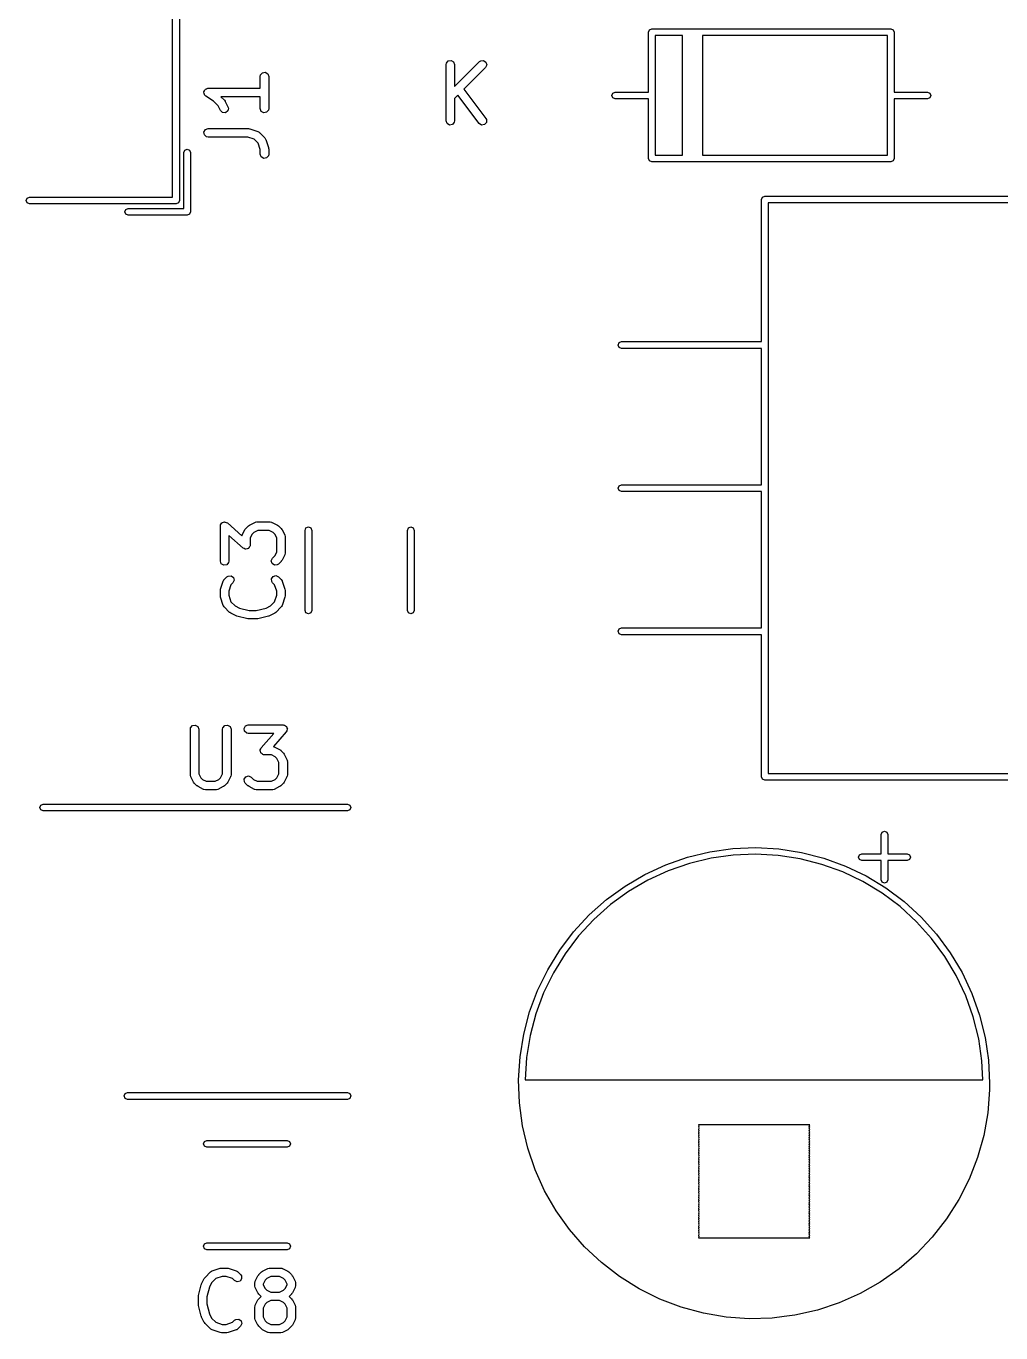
# Model space of a CAD drawing. Extents: x 50 to 157, y -175 to -22.
# Drawn here: x 91.73 to 109.03, y -60.11 to -36.92 of the extents above; entities that cross this region are included whole.
import ezdxf

# ---------------------------------------------------------------- set-up
doc = ezdxf.new("R2010")
doc.units = 0
doc.layers.add('BLACK', color=7, linetype='CONTINUOUS')

msp = doc.modelspace()

# ---------------------------------------------------------------- linework, layer by layer
at = {"layer": 'BLACK', "linetype": 'CONTINUOUS'}
for p, q in [((94.3265, -39.956), (94.3265, -25.376)), ((94.4465, -25.316), (94.4465, -40.016)), ((102.773, -37.0308), (102.79, -36.9884)), ((102.773, -38.0908), (102.773, -37.0308)), ((102.79, -36.9884), (102.833, -36.9708)), ((102.833, -36.9708), (107.073, -36.9708)), ((102.893, -37.0908), (102.893, -39.2108)), ((103.373, -37.0908), (102.893, -37.0908)), ((103.373, -39.2108), (103.373, -37.0908)), ((103.733, -37.0908), (103.733, -39.2108)), ((107.013, -37.0908), (103.733, -37.0908)), ((107.013, -39.2108), (107.013, -37.0908)), ((107.073, -36.9708), (107.115, -36.9884)), ((107.115, -36.9884), (107.133, -37.0308)), ((107.133, -37.0308), (107.133, -38.0908)), ((99.1848, -37.5775), (99.2178, -37.5382)), ((99.2178, -37.5382), (99.2683, -37.5293)), ((99.2683, -37.5293), (99.3127, -37.555)), ((99.3127, -37.555), (99.3303, -37.6032)), ((99.3303, -37.9935), (99.7737, -37.5501)), ((99.7737, -37.5501), (99.795, -37.5352)), ((99.795, -37.5352), (99.8461, -37.5307)), ((99.8461, -37.5307), (99.8882, -37.5602)), ((99.8882, -37.5602), (99.9014, -37.6097)), ((95.8814, -37.8143), (95.8859, -37.7887)), ((95.8859, -37.7887), (95.9189, -37.7494)), ((95.9189, -37.7494), (95.9694, -37.7405)), ((95.9694, -37.7405), (96.0138, -37.7661)), ((96.0138, -37.7661), (96.0314, -37.8143)), ((99.1803, -37.6032), (99.1848, -37.5775)), ((99.1803, -38.6032), (99.1803, -37.6032)), ((99.3303, -37.6032), (99.3303, -37.9935)), ((99.8798, -37.6562), (99.4972, -38.0388)), ((99.9014, -37.6097), (99.8798, -37.6562)), ((95.8814, -38.025), (95.8814, -37.8143)), ((96.0314, -37.8143), (96.0314, -38.3858)), ((94.8815, -38.0952), (94.8833, -38.0913)), ((94.8876, -38.1161), (94.8815, -38.0952)), ((94.8825, -38.087), (94.8934, -38.0682)), ((94.8833, -38.0913), (94.8825, -38.087)), ((94.8914, -38.1375), (94.8876, -38.1161)), ((94.8947, -38.1403), (94.8914, -38.1375)), ((94.8934, -38.0682), (94.9021, -38.0482)), ((94.8959, -38.1445), (94.8947, -38.1403)), ((94.9148, -38.1625), (94.8959, -38.1445)), ((94.9021, -38.0482), (94.906, -38.0463)), ((94.906, -38.0463), (94.9082, -38.0426)), ((94.9082, -38.0426), (94.9286, -38.0351)), ((95.0515, -38.2536), (94.9148, -38.1625)), ((94.9286, -38.0351), (94.9481, -38.0255)), ((94.9481, -38.0255), (94.9523, -38.0265)), ((94.9523, -38.0265), (94.9564, -38.025)), ((94.9564, -38.025), (95.8814, -38.025)), ((95.1328, -38.3349), (95.0515, -38.2536)), ((95.8814, -38.175), (95.1851, -38.175)), ((95.1851, -38.175), (95.2475, -38.2375)), ((95.2475, -38.2375), (95.2604, -38.2559)), ((95.2604, -38.2559), (95.2616, -38.257)), ((95.8814, -38.3858), (95.8814, -38.175)), ((99.39, -38.1459), (99.3303, -38.2057)), ((99.3303, -38.2057), (99.3303, -38.6032)), ((99.7667, -38.6482), (99.39, -38.1459)), ((99.4972, -38.0388), (99.8867, -38.5582)), ((102.123, -38.1508), (102.14, -38.1084)), ((102.14, -38.1932), (102.123, -38.1508)), ((102.14, -38.1084), (102.183, -38.0908)), ((102.183, -38.2108), (102.14, -38.1932)), ((102.183, -38.0908), (102.773, -38.0908)), ((102.773, -38.2108), (102.183, -38.2108)), ((102.773, -39.2708), (102.773, -38.2108)), ((107.133, -38.0908), (107.723, -38.0908)), ((107.723, -38.2108), (107.133, -38.2108)), ((107.133, -38.2108), (107.133, -39.2708)), ((107.723, -38.0908), (107.765, -38.1084)), ((107.765, -38.1932), (107.723, -38.2108)), ((107.765, -38.1084), (107.783, -38.1508)), ((107.783, -38.1508), (107.765, -38.1932)), ((95.175, -38.4193), (95.1328, -38.3349)), ((95.2123, -38.4546), (95.175, -38.4193)), ((95.2635, -38.4576), (95.2123, -38.4546)), ((95.2616, -38.257), (95.3092, -38.3522)), ((95.3047, -38.4271), (95.2635, -38.4576)), ((95.3166, -38.3772), (95.3047, -38.4271)), ((95.3092, -38.3522), (95.3166, -38.3772)), ((95.8989, -38.434), (95.8814, -38.3858)), ((95.9434, -38.4596), (95.8989, -38.434)), ((95.9939, -38.4507), (95.9434, -38.4596)), ((96.0269, -38.4114), (95.9939, -38.4507)), ((96.0314, -38.3858), (96.0269, -38.4114)), ((99.1978, -38.6514), (99.1803, -38.6032)), ((99.2423, -38.677), (99.1978, -38.6514)), ((99.2928, -38.6681), (99.2423, -38.677)), ((99.3258, -38.6288), (99.2928, -38.6681)), ((99.3303, -38.6032), (99.3258, -38.6288)), ((99.8097, -38.6762), (99.7667, -38.6482)), ((99.8606, -38.6701), (99.8097, -38.6762)), ((99.8957, -38.6326), (99.8606, -38.6701)), ((99.8867, -38.5582), (99.8985, -38.5814)), ((99.8985, -38.5814), (99.8957, -38.6326)), ((94.8825, -38.8013), (94.9082, -38.7569)), ((94.8914, -38.8518), (94.8825, -38.8013)), ((94.9307, -38.8848), (94.8914, -38.8518)), ((94.9082, -38.7569), (94.9564, -38.7393)), ((94.9564, -38.8893), (94.9307, -38.8848)), ((94.9564, -38.7393), (95.6707, -38.7393)), ((95.6585, -38.8893), (94.9564, -38.8893)), ((95.773, -38.9275), (95.6585, -38.8893)), ((95.6707, -38.7393), (95.6927, -38.7432)), ((95.6927, -38.7432), (95.6944, -38.7432)), ((95.6944, -38.7432), (95.8372, -38.7908)), ((95.8432, -38.9977), (95.773, -38.9275)), ((95.8372, -38.7908), (95.8601, -38.8032)), ((95.8601, -38.8032), (95.8625, -38.807)), ((95.8625, -38.807), (95.8666, -38.8089)), ((95.8666, -38.8089), (95.9618, -38.9042)), ((95.9618, -38.9042), (95.9767, -38.9255)), ((95.9767, -38.9255), (95.9771, -38.93)), ((95.9771, -38.93), (95.9799, -38.9335)), ((95.9799, -38.9335), (96.0275, -39.0763)), ((94.5265, -39.166), (94.5441, -39.1236)), ((94.5265, -40.156), (94.5265, -39.166)), ((94.5441, -39.1236), (94.5865, -39.106)), ((94.5865, -39.106), (94.6289, -39.1236)), ((94.6289, -39.1236), (94.6465, -39.166)), ((94.6465, -39.166), (94.6465, -40.216)), ((95.8814, -39.1122), (95.8432, -38.9977)), ((95.8814, -39.1953), (95.8814, -39.1122)), ((96.0275, -39.0763), (96.0308, -39.0985)), ((96.0308, -39.0985), (96.0314, -39.1)), ((96.0314, -39.1), (96.0314, -39.1953)), ((95.8989, -39.2435), (95.8814, -39.1953)), ((95.9434, -39.2691), (95.8989, -39.2435)), ((95.9939, -39.2602), (95.9434, -39.2691)), ((96.0269, -39.2209), (95.9939, -39.2602)), ((96.0314, -39.1953), (96.0269, -39.2209)), ((102.79, -39.3132), (102.773, -39.2708)), ((102.833, -39.3308), (102.79, -39.3132)), ((107.073, -39.3308), (102.833, -39.3308)), ((102.893, -39.2108), (103.373, -39.2108)), ((103.733, -39.2108), (107.013, -39.2108)), ((107.115, -39.3132), (107.073, -39.3308)), ((107.133, -39.2708), (107.115, -39.3132)), ((91.7265, -40.016), (91.7441, -39.9736)), ((91.7441, -40.0584), (91.7265, -40.016)), ((91.7441, -39.9736), (91.7865, -39.956)), ((91.7865, -40.076), (91.7441, -40.0584)), ((91.7865, -39.956), (94.3265, -39.956)), ((94.3865, -40.076), (91.7865, -40.076)), ((94.4289, -40.0584), (94.3865, -40.076)), ((94.4465, -40.016), (94.4289, -40.0584)), ((104.776, -40), (104.794, -39.9576)), ((104.776, -42.52), (104.776, -40)), ((104.794, -39.9576), (104.836, -39.94)), ((104.836, -39.94), (120.726, -39.94)), ((104.896, -40.06), (104.896, -50.18)), ((120.666, -40.06), (104.896, -40.06)), ((93.4765, -40.216), (93.4941, -40.1736)), ((93.4941, -40.2584), (93.4765, -40.216)), ((93.4941, -40.1736), (93.5365, -40.156)), ((93.5365, -40.276), (93.4941, -40.2584)), ((93.5365, -40.156), (94.5265, -40.156)), ((94.5865, -40.276), (93.5365, -40.276)), ((94.6289, -40.2584), (94.5865, -40.276)), ((94.6465, -40.216), (94.6289, -40.2584)), ((102.236, -42.58), (102.254, -42.5376)), ((102.254, -42.6224), (102.236, -42.58)), ((102.254, -42.5376), (102.296, -42.52)), ((102.296, -42.64), (102.254, -42.6224)), ((102.296, -42.52), (104.776, -42.52)), ((104.776, -42.64), (102.296, -42.64)), ((104.776, -45.06), (104.776, -42.64)), ((102.236, -45.12), (102.254, -45.0776)), ((102.254, -45.1624), (102.236, -45.12)), ((102.254, -45.0776), (102.296, -45.06)), ((102.296, -45.18), (102.254, -45.1624)), ((102.296, -45.06), (104.776, -45.06)), ((104.776, -45.18), (102.296, -45.18)), ((104.776, -47.6), (104.776, -45.18)), ((95.1734, -45.7943), (95.1753, -45.7832)), ((95.1734, -46.4133), (95.1734, -45.7943)), ((95.1748, -45.7797), (95.1764, -45.7771)), ((95.1753, -45.7832), (95.1748, -45.7797)), ((95.1764, -45.7771), (95.1779, -45.7686)), ((95.1779, -45.7686), (95.1909, -45.7531)), ((95.1909, -45.7531), (95.2014, -45.7358)), ((95.2014, -45.7358), (95.207, -45.7339)), ((95.207, -45.7339), (95.2109, -45.7293)), ((95.2109, -45.7293), (95.2308, -45.7258)), ((95.2308, -45.7258), (95.2499, -45.7193)), ((95.2499, -45.7193), (95.2555, -45.7215)), ((95.2555, -45.7215), (95.2614, -45.7204)), ((95.2614, -45.7204), (95.2789, -45.7305)), ((95.2789, -45.7305), (95.2978, -45.7378)), ((95.2978, -45.7378), (95.5578, -45.9653)), ((95.5623, -45.9512), (95.6099, -45.856)), ((95.6099, -45.856), (95.6232, -45.838)), ((95.6232, -45.838), (95.6239, -45.8365)), ((95.6239, -45.8365), (95.6715, -45.7889)), ((95.6715, -45.7889), (95.6899, -45.776)), ((95.6899, -45.776), (95.691, -45.7748)), ((95.691, -45.7748), (95.7863, -45.7272)), ((95.769, -45.9035), (95.7386, -45.9339)), ((95.8375, -45.8693), (95.769, -45.9035)), ((95.7863, -45.7272), (95.8112, -45.7198)), ((95.8112, -45.7198), (95.8156, -45.7208)), ((95.8156, -45.7208), (95.8198, -45.7193)), ((95.8198, -45.7193), (96.0579, -45.7193)), ((96.0402, -45.8693), (95.8375, -45.8693)), ((96.1087, -45.9035), (96.0402, -45.8693)), ((96.0579, -45.7193), (96.0836, -45.7238)), ((96.0836, -45.7238), (96.087, -45.7267)), ((96.087, -45.7267), (96.0914, -45.7272)), ((96.0914, -45.7272), (96.1867, -45.7748)), ((96.1391, -45.9339), (96.1087, -45.9035)), ((96.1867, -45.7748), (96.2047, -45.7882)), ((96.2047, -45.7882), (96.2062, -45.7889)), ((96.2062, -45.7889), (96.2538, -45.8365)), ((96.2538, -45.8365), (96.2667, -45.8549)), ((96.2667, -45.8549), (96.2678, -45.856)), ((96.2678, -45.856), (96.3155, -45.9512)), ((96.676, -45.8687), (96.6936, -45.8263)), ((96.676, -47.2913), (96.676, -45.8687)), ((96.6936, -45.8263), (96.736, -45.8087)), ((96.736, -45.8087), (96.7784, -45.8263)), ((96.7784, -45.8263), (96.796, -45.8687)), ((96.796, -45.8687), (96.796, -47.2913)), ((98.496, -45.8687), (98.5136, -45.8263)), ((98.496, -47.2913), (98.496, -45.8687)), ((98.5136, -45.8263), (98.556, -45.8087)), ((98.556, -45.8087), (98.5984, -45.8263)), ((98.5984, -45.8263), (98.616, -45.8687)), ((98.616, -45.8687), (98.616, -47.2913)), ((95.5799, -46.1841), (95.3234, -45.9596)), ((95.3234, -45.9596), (95.3234, -46.4133)), ((95.5578, -45.9653), (95.5589, -45.9591)), ((95.5589, -45.9591), (95.5617, -45.9557)), ((95.5617, -45.9557), (95.5623, -45.9512)), ((95.7043, -46.1276), (95.7024, -46.1387)), ((95.7024, -46.1387), (95.7029, -46.1422)), ((95.7386, -45.9339), (95.7043, -46.0025)), ((95.7043, -46.0025), (95.7043, -46.1276)), ((96.1734, -46.0025), (96.1391, -45.9339)), ((96.1734, -46.2528), (96.1734, -46.0025)), ((96.3155, -45.9512), (96.3229, -45.9762)), ((96.3229, -45.9762), (96.3218, -45.9805)), ((96.3218, -45.9805), (96.3234, -45.9848)), ((96.3234, -45.9848), (96.3234, -46.2705)), ((95.5988, -46.1914), (95.5799, -46.1841)), ((95.6163, -46.2015), (95.5988, -46.1914)), ((95.6222, -46.2004), (95.6163, -46.2015)), ((95.6278, -46.2026), (95.6222, -46.2004)), ((95.6469, -46.1961), (95.6278, -46.2026)), ((95.6668, -46.1926), (95.6469, -46.1961)), ((95.6707, -46.188), (95.6668, -46.1926)), ((95.6763, -46.1861), (95.6707, -46.188)), ((95.6868, -46.1688), (95.6763, -46.1861)), ((95.6998, -46.1533), (95.6868, -46.1688)), ((95.7013, -46.1448), (95.6998, -46.1533)), ((95.7029, -46.1422), (95.7013, -46.1448)), ((96.0784, -46.4068), (96.1001, -46.3603)), ((96.1001, -46.3603), (96.1391, -46.3213)), ((96.1391, -46.3213), (96.1734, -46.2528)), ((96.3155, -46.304), (96.2678, -46.3993)), ((96.316, -46.2996), (96.3155, -46.304)), ((96.3189, -46.2961), (96.316, -46.2996)), ((96.3234, -46.2705), (96.3189, -46.2961)), ((95.1909, -46.4615), (95.1734, -46.4133)), ((95.2354, -46.4872), (95.1909, -46.4615)), ((95.2859, -46.4783), (95.2354, -46.4872)), ((95.3189, -46.439), (95.2859, -46.4783)), ((95.3234, -46.4133), (95.3189, -46.439)), ((96.0917, -46.4564), (96.0784, -46.4068)), ((96.1337, -46.4858), (96.0917, -46.4564)), ((96.1848, -46.4813), (96.1337, -46.4858)), ((96.2062, -46.4664), (96.1848, -46.4813)), ((96.2538, -46.4187), (96.2062, -46.4664)), ((96.2545, -46.4173), (96.2538, -46.4187)), ((96.2678, -46.3993), (96.2545, -46.4173)), ((95.1772, -46.9134), (95.2248, -46.7706)), ((95.2248, -46.7706), (95.2373, -46.7477)), ((95.2373, -46.7477), (95.2411, -46.7453)), ((95.2411, -46.7453), (95.243, -46.7413)), ((95.243, -46.7413), (95.2906, -46.6936)), ((95.2906, -46.6936), (95.3119, -46.6787)), ((95.3119, -46.6787), (95.363, -46.6742)), ((95.3967, -46.7997), (95.3616, -46.8348)), ((95.363, -46.6742), (95.4051, -46.7036)), ((95.4183, -46.7532), (95.3967, -46.7997)), ((95.4051, -46.7036), (95.4183, -46.7532)), ((96.0807, -46.7273), (96.1101, -46.6852)), ((96.0852, -46.7784), (96.0807, -46.7273)), ((96.1001, -46.7997), (96.0852, -46.7784)), ((96.1352, -46.8348), (96.1001, -46.7997)), ((96.1101, -46.6852), (96.1597, -46.672)), ((96.1597, -46.672), (96.2062, -46.6936)), ((96.2062, -46.6936), (96.2538, -46.7413)), ((96.2538, -46.7413), (96.2687, -46.7626)), ((96.2687, -46.7626), (96.2691, -46.7671)), ((96.2691, -46.7671), (96.2719, -46.7706)), ((96.2719, -46.7706), (96.3195, -46.9134)), ((95.1734, -46.9371), (95.1773, -46.9151)), ((95.1734, -47.0324), (95.1734, -46.9371)), ((95.1739, -47.0339), (95.1734, -47.0324)), ((95.1772, -47.0561), (95.1739, -47.0339)), ((95.1773, -46.9151), (95.1772, -46.9134)), ((95.2248, -47.199), (95.1772, -47.0561)), ((95.3616, -46.8348), (95.3234, -46.9493)), ((95.3234, -46.9493), (95.3234, -47.0202)), ((95.3234, -47.0202), (95.3616, -47.1347)), ((96.1734, -46.9493), (96.1352, -46.8348)), ((96.1352, -47.1347), (96.1734, -47.0202)), ((96.1734, -47.0202), (96.1734, -46.9493)), ((96.3195, -47.0561), (96.2719, -47.199)), ((96.3195, -46.9134), (96.3228, -46.9356)), ((96.3234, -47.0324), (96.3195, -47.0545)), ((96.3195, -47.0545), (96.3195, -47.0561)), ((96.3228, -46.9356), (96.3234, -46.9371)), ((96.3234, -46.9371), (96.3234, -47.0324)), ((95.2276, -47.2025), (95.2248, -47.199)), ((95.228, -47.2069), (95.2276, -47.2025)), ((95.243, -47.2283), (95.228, -47.2069)), ((95.3382, -47.3235), (95.243, -47.2283)), ((95.3616, -47.1347), (95.4357, -47.2088)), ((95.4357, -47.2088), (95.5127, -47.2473)), ((95.5127, -47.2473), (95.6862, -47.2907)), ((95.6862, -47.2907), (95.8106, -47.2907)), ((95.8106, -47.2907), (95.9841, -47.2473)), ((95.9841, -47.2473), (96.0611, -47.2088)), ((96.0611, -47.2088), (96.1352, -47.1347)), ((96.2538, -47.2283), (96.1586, -47.3235)), ((96.2557, -47.2242), (96.2538, -47.2283)), ((96.2595, -47.2219), (96.2557, -47.2242)), ((96.2719, -47.199), (96.2595, -47.2219)), ((96.6936, -47.3337), (96.676, -47.2913)), ((96.796, -47.2913), (96.7784, -47.3337)), ((98.5136, -47.3337), (98.496, -47.2913)), ((98.616, -47.2913), (98.5984, -47.3337)), ((95.3397, -47.3242), (95.3382, -47.3235)), ((95.3577, -47.3376), (95.3397, -47.3242)), ((95.4529, -47.3852), (95.3577, -47.3376)), ((95.4565, -47.3856), (95.4529, -47.3852)), ((95.4683, -47.3909), (95.4565, -47.3856)), ((95.6588, -47.4385), (95.4683, -47.3909)), ((95.6622, -47.4381), (95.6588, -47.4385)), ((95.677, -47.4407), (95.6622, -47.4381)), ((95.8198, -47.4407), (95.677, -47.4407)), ((95.8231, -47.4395), (95.8198, -47.4407)), ((95.838, -47.4385), (95.8231, -47.4395)), ((96.0285, -47.3909), (95.838, -47.4385)), ((96.0314, -47.3889), (96.0285, -47.3909)), ((96.0438, -47.3852), (96.0314, -47.3889)), ((96.1391, -47.3376), (96.0438, -47.3852)), ((96.1402, -47.3364), (96.1391, -47.3376)), ((96.1586, -47.3235), (96.1402, -47.3364)), ((96.736, -47.3513), (96.6936, -47.3337)), ((96.7784, -47.3337), (96.736, -47.3513)), ((98.556, -47.3513), (98.5136, -47.3337)), ((98.5984, -47.3337), (98.556, -47.3513)), ((102.236, -47.66), (102.254, -47.6176)), ((102.254, -47.7024), (102.236, -47.66)), ((102.254, -47.6176), (102.296, -47.6)), ((102.296, -47.72), (102.254, -47.7024)), ((102.296, -47.6), (104.776, -47.6)), ((104.776, -47.72), (102.296, -47.72)), ((104.776, -50.24), (104.776, -47.72)), ((94.6416, -49.3964), (94.6461, -49.3707)), ((94.6461, -49.3707), (94.6791, -49.3314)), ((94.6791, -49.3314), (94.7296, -49.3225)), ((94.7296, -49.3225), (94.774, -49.3482)), ((94.774, -49.3482), (94.7916, -49.3964)), ((95.213, -49.3964), (95.2175, -49.3707)), ((95.2175, -49.3707), (95.2505, -49.3314)), ((95.2505, -49.3314), (95.301, -49.3225)), ((95.301, -49.3225), (95.3455, -49.3482)), ((95.3455, -49.3482), (95.363, -49.3964)), ((95.5951, -49.3834), (95.6208, -49.3389)), ((95.604, -49.4339), (95.5951, -49.3834)), ((95.6208, -49.3389), (95.669, -49.3214)), ((95.669, -49.3214), (96.288, -49.3214)), ((96.288, -49.3214), (96.2991, -49.3233)), ((96.2991, -49.3233), (96.3026, -49.3228)), ((96.3026, -49.3228), (96.3052, -49.3244)), ((96.3052, -49.3244), (96.3137, -49.3259)), ((96.3137, -49.3259), (96.3292, -49.3389)), ((96.3292, -49.3389), (96.3465, -49.3494)), ((96.3465, -49.3494), (96.3484, -49.355)), ((96.3484, -49.355), (96.353, -49.3589)), ((96.353, -49.3589), (96.3565, -49.3788)), ((96.3565, -49.3788), (96.363, -49.3979)), ((94.6416, -50.2059), (94.6416, -49.3964)), ((94.7916, -49.3964), (94.7916, -50.1882)), ((95.213, -50.1882), (95.213, -49.3964)), ((95.363, -49.3964), (95.363, -50.2059)), ((95.6433, -49.4669), (95.604, -49.4339)), ((95.669, -49.4714), (95.6433, -49.4669)), ((96.1227, -49.4714), (95.669, -49.4714)), ((95.8982, -49.7279), (96.1227, -49.4714)), ((96.3445, -49.4458), (96.117, -49.7058)), ((96.3518, -49.4269), (96.3445, -49.4458)), ((96.3619, -49.4094), (96.3518, -49.4269)), ((96.363, -49.3979), (96.3608, -49.4035)), ((96.3608, -49.4035), (96.3619, -49.4094)), ((95.8797, -49.7758), (95.8819, -49.7702)), ((95.8862, -49.7949), (95.8797, -49.7758)), ((95.8808, -49.7643), (95.8909, -49.7468)), ((95.8819, -49.7702), (95.8808, -49.7643)), ((95.8897, -49.8148), (95.8862, -49.7949)), ((95.8943, -49.8187), (95.8897, -49.8148)), ((95.8909, -49.7468), (95.8982, -49.7279)), ((95.8963, -49.8243), (95.8943, -49.8187)), ((95.9135, -49.8348), (95.8963, -49.8243)), ((95.929, -49.8478), (95.9135, -49.8348)), ((95.9375, -49.8493), (95.929, -49.8478)), ((96.117, -49.7058), (96.1232, -49.7069)), ((96.1232, -49.7069), (96.1266, -49.7097)), ((96.1266, -49.7097), (96.1311, -49.7103)), ((96.1311, -49.7103), (96.2263, -49.7579)), ((96.2263, -49.7579), (96.2443, -49.7712)), ((96.2443, -49.7712), (96.2458, -49.7719)), ((96.2458, -49.7719), (96.2934, -49.8195)), ((96.2934, -49.8195), (96.3063, -49.8379)), ((96.3063, -49.8379), (96.3075, -49.839)), ((96.3075, -49.839), (96.3551, -49.9343)), ((95.9401, -49.8509), (95.9375, -49.8493)), ((95.9436, -49.8504), (95.9401, -49.8509)), ((95.9547, -49.8523), (95.9436, -49.8504)), ((96.0798, -49.8523), (95.9547, -49.8523)), ((96.1484, -49.8866), (96.0798, -49.8523)), ((96.1788, -49.917), (96.1484, -49.8866)), ((96.213, -49.9855), (96.1788, -49.917)), ((96.213, -50.1882), (96.213, -49.9855)), ((96.3551, -49.9343), (96.3625, -49.9592)), ((96.3625, -49.9592), (96.3615, -49.9636)), ((96.3615, -49.9636), (96.363, -49.9678)), ((96.363, -49.9678), (96.363, -50.2059)), ((94.6431, -50.2101), (94.6416, -50.2059)), ((94.6421, -50.2145), (94.6431, -50.2101)), ((94.6495, -50.2394), (94.6421, -50.2145)), ((94.6971, -50.3347), (94.6495, -50.2394)), ((94.7916, -50.1882), (94.8259, -50.2567)), ((94.8259, -50.2567), (94.8563, -50.2871)), ((94.8563, -50.2871), (94.9248, -50.3214)), ((95.0798, -50.3214), (95.1484, -50.2871)), ((95.1484, -50.2871), (95.1788, -50.2567)), ((95.1788, -50.2567), (95.213, -50.1882)), ((95.3551, -50.2394), (95.3075, -50.3347)), ((95.3556, -50.235), (95.3551, -50.2394)), ((95.3585, -50.2316), (95.3556, -50.235)), ((95.363, -50.2059), (95.3585, -50.2316)), ((95.5965, -50.2817), (95.626, -50.2397)), ((95.601, -50.3328), (95.5965, -50.2817)), ((95.626, -50.2397), (95.6755, -50.2264)), ((95.6755, -50.2264), (95.722, -50.2481)), ((95.722, -50.2481), (95.761, -50.2871)), ((95.761, -50.2871), (95.8295, -50.3214)), ((96.0798, -50.3214), (96.1484, -50.2871)), ((96.1484, -50.2871), (96.1788, -50.2567)), ((96.1788, -50.2567), (96.213, -50.1882)), ((96.3551, -50.2394), (96.3075, -50.3347)), ((96.3556, -50.235), (96.3551, -50.2394)), ((96.3585, -50.2316), (96.3556, -50.235)), ((96.363, -50.2059), (96.3585, -50.2316)), ((104.794, -50.2824), (104.776, -50.24)), ((104.836, -50.3), (104.794, -50.2824)), ((120.726, -50.3), (104.836, -50.3)), ((104.896, -50.18), (120.666, -50.18)), ((94.6983, -50.3358), (94.6971, -50.3347)), ((94.7112, -50.3542), (94.6983, -50.3358)), ((94.7588, -50.4018), (94.7112, -50.3542)), ((94.7603, -50.4025), (94.7588, -50.4018)), ((94.7783, -50.4158), (94.7603, -50.4025)), ((94.8735, -50.4635), (94.7783, -50.4158)), ((94.878, -50.464), (94.8735, -50.4635)), ((94.8814, -50.4669), (94.878, -50.464)), ((94.9071, -50.4714), (94.8814, -50.4669)), ((95.0975, -50.4714), (94.9071, -50.4714)), ((94.9248, -50.3214), (95.0798, -50.3214)), ((95.1018, -50.4698), (95.0975, -50.4714)), ((95.1061, -50.4709), (95.1018, -50.4698)), ((95.1311, -50.4635), (95.1061, -50.4709)), ((95.2263, -50.4158), (95.1311, -50.4635)), ((95.2275, -50.4147), (95.2263, -50.4158)), ((95.2458, -50.4018), (95.2275, -50.4147)), ((95.2934, -50.3542), (95.2458, -50.4018)), ((95.2941, -50.3527), (95.2934, -50.3542)), ((95.3075, -50.3347), (95.2941, -50.3527)), ((95.6159, -50.3542), (95.601, -50.3328)), ((95.6636, -50.4018), (95.6159, -50.3542)), ((95.665, -50.4025), (95.6636, -50.4018)), ((95.6831, -50.4158), (95.665, -50.4025)), ((95.7783, -50.4635), (95.6831, -50.4158)), ((95.7827, -50.464), (95.7783, -50.4635)), ((95.7862, -50.4669), (95.7827, -50.464)), ((95.8118, -50.4714), (95.7862, -50.4669)), ((96.0975, -50.4714), (95.8118, -50.4714)), ((95.8295, -50.3214), (96.0798, -50.3214)), ((96.1018, -50.4698), (96.0975, -50.4714)), ((96.1061, -50.4709), (96.1018, -50.4698)), ((96.1311, -50.4635), (96.1061, -50.4709)), ((96.2263, -50.4158), (96.1311, -50.4635)), ((96.2275, -50.4147), (96.2263, -50.4158)), ((96.2458, -50.4018), (96.2275, -50.4147)), ((96.2934, -50.3542), (96.2458, -50.4018)), ((96.2941, -50.3527), (96.2934, -50.3542)), ((96.3075, -50.3347), (96.2941, -50.3527)), ((91.9685, -50.784), (91.9861, -50.7416)), ((91.9861, -50.7416), (92.0285, -50.724)), ((92.0285, -50.724), (97.4285, -50.724)), ((97.4285, -50.724), (97.4709, -50.7416)), ((97.4709, -50.7416), (97.4885, -50.784)), ((91.9861, -50.8264), (91.9685, -50.784)), ((92.0285, -50.844), (91.9861, -50.8264)), ((97.4285, -50.844), (92.0285, -50.844)), ((97.4709, -50.8264), (97.4285, -50.844)), ((97.4885, -50.784), (97.4709, -50.8264)), ((106.901, -51.2677), (106.919, -51.2252)), ((106.919, -51.2252), (106.961, -51.2077)), ((106.961, -51.2077), (107.003, -51.2252)), ((107.003, -51.2252), (107.021, -51.2677)), ((106.901, -51.6077), (106.901, -51.2677)), ((107.021, -51.2677), (107.021, -51.6077)), ((103.08, -51.8017), (103.466, -51.6674)), ((103.466, -51.6674), (103.863, -51.5714)), ((103.884, -51.6845), (103.498, -51.7778)), ((103.863, -51.5714), (104.267, -51.5146)), ((104.278, -51.6292), (103.884, -51.6845)), ((104.267, -51.5146), (104.675, -51.4975)), ((104.674, -51.6126), (104.278, -51.6292)), ((105.071, -51.6347), (104.674, -51.6126)), ((104.675, -51.4975), (105.083, -51.5202)), ((105.463, -51.6955), (105.071, -51.6347)), ((105.083, -51.5202), (105.487, -51.5827)), ((105.848, -51.7942), (105.463, -51.6955)), ((105.487, -51.5827), (105.882, -51.6843)), ((105.882, -51.6843), (106.266, -51.824)), ((106.501, -51.6677), (106.519, -51.6252)), ((106.519, -51.7101), (106.501, -51.6677)), ((106.519, -51.6252), (106.561, -51.6077)), ((106.561, -51.6077), (106.901, -51.6077)), ((107.021, -51.6077), (107.361, -51.6077)), ((107.361, -51.6077), (107.403, -51.6252)), ((107.403, -51.6252), (107.421, -51.6677)), ((107.421, -51.6677), (107.403, -51.7101)), ((102.709, -51.973), (103.08, -51.8017)), ((103.123, -51.9084), (102.763, -52.075)), ((103.498, -51.7778), (103.123, -51.9084)), ((106.221, -51.9301), (105.848, -51.7942)), ((106.579, -52.1017), (106.221, -51.9301)), ((106.266, -51.824), (106.634, -52.0004)), ((106.561, -51.7277), (106.519, -51.7101)), ((106.901, -51.7277), (106.561, -51.7277)), ((106.901, -52.0677), (106.901, -51.7277)), ((107.361, -51.7277), (107.021, -51.7277)), ((107.021, -51.7277), (107.021, -52.0677)), ((107.403, -51.7101), (107.361, -51.7277)), ((102.357, -52.1797), (102.709, -51.973)), ((102.763, -52.075), (102.42, -52.276)), ((106.919, -52.3074), (106.579, -52.1017)), ((106.634, -52.0004), (106.983, -52.212)), ((106.919, -52.1101), (106.901, -52.0677)), ((106.961, -52.1277), (106.919, -52.1101)), ((107.003, -52.1101), (106.961, -52.1277)), ((107.021, -52.0677), (107.003, -52.1101)), ((102.027, -52.4197), (102.357, -52.1797)), ((102.42, -52.276), (102.099, -52.5094)), ((107.237, -52.5453), (106.919, -52.3074)), ((106.983, -52.212), (107.31, -52.4566)), ((101.721, -52.6909), (102.027, -52.4197)), ((102.099, -52.5094), (101.802, -52.7731)), ((107.53, -52.8131), (107.237, -52.5453)), ((107.31, -52.4566), (107.612, -52.732)), ((101.444, -52.9905), (101.721, -52.6909)), ((101.802, -52.7731), (101.532, -53.0645)), ((107.796, -53.1082), (107.53, -52.8131)), ((107.612, -52.732), (107.885, -53.0355)), ((101.197, -53.3158), (101.444, -52.9905)), ((101.532, -53.0645), (101.292, -53.3808)), ((107.885, -53.0355), (108.128, -53.3642)), ((100.983, -53.6636), (101.197, -53.3158)), ((108.032, -53.4279), (107.796, -53.1082)), ((101.292, -53.3808), (101.084, -53.7191)), ((108.235, -53.769), (108.032, -53.4279)), ((108.128, -53.3642), (108.337, -53.715)), ((100.804, -54.0307), (100.983, -53.6636)), ((101.084, -53.7191), (100.91, -54.076)), ((108.404, -54.1283), (108.235, -53.769)), ((108.337, -53.715), (108.511, -54.0845)), ((100.662, -54.4134), (100.804, -54.0307)), ((100.91, -54.076), (100.771, -54.4482)), ((108.537, -54.5025), (108.404, -54.1283)), ((108.511, -54.0845), (108.648, -54.4692)), ((100.557, -54.8083), (100.662, -54.4134)), ((100.771, -54.4482), (100.67, -54.8322)), ((108.648, -54.4692), (108.746, -54.8654)), ((108.633, -54.8878), (108.537, -54.5025)), ((100.492, -55.2114), (100.557, -54.8083)), ((100.67, -54.8322), (100.606, -55.2242)), ((108.691, -55.2807), (108.633, -54.8878)), ((108.746, -54.8654), (108.806, -55.2695)), ((100.466, -55.619), (100.492, -55.2114)), ((100.606, -55.2242), (100.582, -55.6173)), ((108.708, -55.6173), (108.691, -55.2807)), ((108.806, -55.2695), (108.826, -55.6773)), ((100.466, -55.6206), (100.466, -55.619)), ((100.481, -56.0271), (100.466, -55.6206)), ((100.582, -55.6173), (108.708, -55.6173)), ((93.4685, -55.904), (93.4861, -55.8616)), ((93.4861, -55.8616), (93.5285, -55.844)), ((93.5285, -55.844), (97.4285, -55.844)), ((97.4285, -55.844), (97.4709, -55.8616)), ((97.4709, -55.8616), (97.4885, -55.904)), ((108.824, -55.7941), (108.793, -56.2012)), ((108.826, -55.6773), (108.824, -55.7941)), ((93.4861, -55.9464), (93.4685, -55.904)), ((93.5285, -55.964), (93.4861, -55.9464)), ((97.4285, -55.964), (93.5285, -55.964)), ((97.4709, -55.9464), (97.4285, -55.964)), ((97.4885, -55.904), (97.4709, -55.9464)), ((100.535, -56.4319), (100.481, -56.0271)), ((108.793, -56.2012), (108.722, -56.6034)), ((100.628, -56.8295), (100.535, -56.4319)), ((103.658, -56.4173), (103.658, -56.4183)), ((105.634, -56.4173), (103.658, -56.4173)), ((103.658, -56.4183), (103.666, -56.4383)), ((103.666, -56.4383), (103.658, -56.4583)), ((103.658, -56.4583), (103.666, -56.4783)), ((103.666, -56.4783), (103.658, -56.4983)), ((103.658, -56.4983), (103.666, -56.5183)), ((103.666, -56.5183), (103.658, -56.5383)), ((103.658, -56.5383), (103.666, -56.5583)), ((103.666, -56.5583), (103.658, -56.5783)), ((105.626, -56.4383), (105.634, -56.4183)), ((105.634, -56.4583), (105.626, -56.4383)), ((105.626, -56.4783), (105.634, -56.4583)), ((105.634, -56.4983), (105.626, -56.4783)), ((105.626, -56.5183), (105.634, -56.4983)), ((105.634, -56.5383), (105.626, -56.5183)), ((105.626, -56.5583), (105.634, -56.5383)), ((105.634, -56.5783), (105.626, -56.5583)), ((105.634, -56.4183), (105.634, -56.4173)), ((94.8747, -56.752), (94.8923, -56.7096)), ((94.8923, -56.7944), (94.8747, -56.752)), ((94.8923, -56.7096), (94.9347, -56.692)), ((94.9347, -56.812), (94.8923, -56.7944)), ((94.9347, -56.692), (96.3573, -56.692)), ((96.3573, -56.692), (96.3997, -56.7096)), ((96.3997, -56.7944), (96.3573, -56.812)), ((96.3997, -56.7096), (96.4173, -56.752)), ((96.4173, -56.752), (96.3997, -56.7944)), ((103.658, -56.5783), (103.666, -56.5983)), ((103.666, -56.5983), (103.658, -56.6183)), ((103.658, -56.6183), (103.666, -56.6383)), ((103.666, -56.6383), (103.658, -56.6583)), ((103.658, -56.6583), (103.666, -56.6783)), ((103.666, -56.6783), (103.658, -56.6983)), ((103.658, -56.6983), (103.666, -56.7183)), ((103.666, -56.7183), (103.658, -56.7383)), ((103.658, -56.7383), (103.666, -56.7583)), ((103.666, -56.7583), (103.658, -56.7783)), ((103.658, -56.7783), (103.666, -56.7983)), ((103.666, -56.7983), (103.658, -56.8183)), ((105.626, -56.5983), (105.634, -56.5783)), ((105.634, -56.6183), (105.626, -56.5983)), ((105.626, -56.6383), (105.634, -56.6183)), ((105.634, -56.6583), (105.626, -56.6383)), ((105.626, -56.6783), (105.634, -56.6583)), ((105.634, -56.6983), (105.626, -56.6783)), ((105.626, -56.7183), (105.634, -56.6983)), ((105.634, -56.7383), (105.626, -56.7183)), ((105.626, -56.7583), (105.634, -56.7383)), ((105.634, -56.7783), (105.626, -56.7583)), ((105.626, -56.7983), (105.634, -56.7783)), ((105.634, -56.8183), (105.626, -56.7983)), ((108.722, -56.6034), (108.612, -56.9968)), ((96.3573, -56.812), (94.9347, -56.812)), ((100.76, -57.2161), (100.628, -56.8295)), ((103.658, -56.8183), (103.666, -56.8383)), ((103.666, -56.8383), (103.658, -56.8583)), ((103.658, -56.8583), (103.666, -56.8783)), ((103.666, -56.8783), (103.658, -56.8983)), ((103.658, -56.8983), (103.666, -56.9183)), ((103.666, -56.9183), (103.658, -56.9383)), ((103.658, -56.9383), (103.666, -56.9583)), ((103.666, -56.9583), (103.658, -56.9783)), ((103.658, -56.9783), (103.666, -56.9983)), ((103.666, -56.9983), (103.658, -57.0183)), ((103.658, -57.0183), (103.666, -57.0383)), ((105.626, -56.8383), (105.634, -56.8183)), ((105.634, -56.8583), (105.626, -56.8383)), ((105.626, -56.8783), (105.634, -56.8583)), ((105.634, -56.8983), (105.626, -56.8783)), ((105.626, -56.9183), (105.634, -56.8983)), ((105.634, -56.9383), (105.626, -56.9183)), ((105.626, -56.9583), (105.634, -56.9383)), ((105.634, -56.9783), (105.626, -56.9583)), ((105.626, -56.9983), (105.634, -56.9783)), ((105.634, -57.0183), (105.626, -56.9983)), ((105.626, -57.0383), (105.634, -57.0183)), ((108.612, -56.9968), (108.465, -57.3775)), ((100.928, -57.588), (100.76, -57.2161)), ((103.666, -57.0383), (103.658, -57.0583)), ((103.658, -57.0583), (103.666, -57.0783)), ((103.666, -57.0783), (103.658, -57.0983)), ((103.658, -57.0983), (103.666, -57.1183)), ((103.666, -57.1183), (103.658, -57.1383)), ((103.658, -57.1383), (103.666, -57.1583)), ((103.666, -57.1583), (103.658, -57.1783)), ((103.658, -57.1783), (103.666, -57.1983)), ((103.666, -57.1983), (103.658, -57.2183)), ((103.658, -57.2183), (103.666, -57.2383)), ((103.666, -57.2383), (103.658, -57.2583)), ((103.658, -57.2583), (103.666, -57.2783)), ((105.634, -57.0583), (105.626, -57.0383)), ((105.626, -57.0783), (105.634, -57.0583)), ((105.634, -57.0983), (105.626, -57.0783)), ((105.626, -57.1183), (105.634, -57.0983)), ((105.634, -57.1383), (105.626, -57.1183)), ((105.626, -57.1583), (105.634, -57.1383)), ((105.634, -57.1783), (105.626, -57.1583)), ((105.626, -57.1983), (105.634, -57.1783)), ((105.634, -57.2183), (105.626, -57.1983)), ((105.626, -57.2383), (105.634, -57.2183)), ((105.634, -57.2583), (105.626, -57.2383)), ((105.626, -57.2783), (105.634, -57.2583)), ((103.666, -57.2783), (103.658, -57.2983)), ((103.658, -57.2983), (103.666, -57.3183)), ((103.666, -57.3183), (103.658, -57.3383)), ((103.658, -57.3383), (103.666, -57.3583)), ((103.666, -57.3583), (103.658, -57.3783)), ((103.658, -57.3783), (103.666, -57.3983)), ((103.666, -57.3983), (103.658, -57.4183)), ((103.658, -57.4183), (103.666, -57.4383)), ((103.666, -57.4383), (103.658, -57.4583)), ((103.658, -57.4583), (103.666, -57.4783)), ((103.666, -57.4783), (103.658, -57.4983)), ((103.658, -57.4983), (103.666, -57.5183)), ((105.634, -57.2983), (105.626, -57.2783)), ((105.626, -57.3183), (105.634, -57.2983)), ((105.634, -57.3383), (105.626, -57.3183)), ((105.626, -57.3583), (105.634, -57.3383)), ((105.634, -57.3783), (105.626, -57.3583)), ((105.626, -57.3983), (105.634, -57.3783)), ((105.634, -57.4183), (105.626, -57.3983)), ((105.626, -57.4383), (105.634, -57.4183)), ((105.634, -57.4583), (105.626, -57.4383)), ((105.626, -57.4783), (105.634, -57.4583)), ((105.634, -57.4983), (105.626, -57.4783)), ((105.626, -57.5183), (105.634, -57.4983)), ((108.465, -57.3775), (108.28, -57.742)), ((101.132, -57.9417), (100.928, -57.588)), ((103.666, -57.5183), (103.658, -57.5383)), ((103.658, -57.5383), (103.666, -57.5583)), ((103.666, -57.5583), (103.658, -57.5783)), ((103.658, -57.5783), (103.666, -57.5983)), ((103.666, -57.5983), (103.658, -57.6183)), ((103.658, -57.6183), (103.666, -57.6383)), ((103.666, -57.6383), (103.658, -57.6583)), ((103.658, -57.6583), (103.666, -57.6783)), ((103.666, -57.6783), (103.658, -57.6983)), ((103.658, -57.6983), (103.666, -57.7183)), ((103.666, -57.7183), (103.658, -57.7383)), ((105.634, -57.5383), (105.626, -57.5183)), ((105.626, -57.5583), (105.634, -57.5383)), ((105.634, -57.5783), (105.626, -57.5583)), ((105.626, -57.5983), (105.634, -57.5783)), ((105.634, -57.6183), (105.626, -57.5983)), ((105.626, -57.6383), (105.634, -57.6183)), ((105.634, -57.6583), (105.626, -57.6383)), ((105.626, -57.6783), (105.634, -57.6583)), ((105.634, -57.6983), (105.626, -57.6783)), ((105.626, -57.7183), (105.634, -57.6983)), ((105.634, -57.7383), (105.626, -57.7183)), ((101.37, -58.2737), (101.132, -57.9417)), ((103.658, -57.7383), (103.666, -57.7583)), ((103.666, -57.7583), (103.658, -57.7783)), ((103.658, -57.7783), (103.666, -57.7983)), ((103.666, -57.7983), (103.658, -57.8183)), ((103.658, -57.8183), (103.666, -57.8383)), ((103.666, -57.8383), (103.658, -57.8583)), ((103.658, -57.8583), (103.666, -57.8783)), ((103.666, -57.8783), (103.658, -57.8983)), ((103.658, -57.8983), (103.666, -57.9183)), ((103.666, -57.9183), (103.658, -57.9383)), ((103.658, -57.9383), (103.666, -57.9583)), ((103.666, -57.9583), (103.658, -57.9783)), ((105.626, -57.7583), (105.634, -57.7383)), ((105.634, -57.7783), (105.626, -57.7583)), ((105.626, -57.7983), (105.634, -57.7783)), ((105.634, -57.8183), (105.626, -57.7983)), ((105.626, -57.8383), (105.634, -57.8183)), ((105.634, -57.8583), (105.626, -57.8383)), ((105.626, -57.8783), (105.634, -57.8583)), ((105.634, -57.8983), (105.626, -57.8783)), ((105.626, -57.9183), (105.634, -57.8983)), ((105.634, -57.9383), (105.626, -57.9183)), ((105.626, -57.9583), (105.634, -57.9383)), ((105.634, -57.9783), (105.626, -57.9583)), ((108.28, -57.742), (108.062, -58.0868)), ((103.658, -57.9783), (103.666, -57.9983)), ((103.666, -57.9983), (103.658, -58.0183)), ((103.658, -58.0183), (103.666, -58.0383)), ((103.666, -58.0383), (103.658, -58.0583)), ((103.658, -58.0583), (103.666, -58.0783)), ((103.666, -58.0783), (103.658, -58.0983)), ((103.658, -58.0983), (103.666, -58.1183)), ((103.666, -58.1183), (103.658, -58.1383)), ((103.658, -58.1383), (103.666, -58.1583)), ((103.666, -58.1583), (103.658, -58.1783)), ((103.658, -58.1783), (103.666, -58.1983)), ((105.626, -57.9983), (105.634, -57.9783)), ((105.634, -58.0183), (105.626, -57.9983)), ((105.626, -58.0383), (105.634, -58.0183)), ((105.634, -58.0583), (105.626, -58.0383)), ((105.626, -58.0783), (105.634, -58.0583)), ((105.634, -58.0983), (105.626, -58.0783)), ((105.626, -58.1183), (105.634, -58.0983)), ((105.634, -58.1383), (105.626, -58.1183)), ((105.626, -58.1583), (105.634, -58.1383)), ((105.634, -58.1783), (105.626, -58.1583)), ((105.626, -58.1983), (105.634, -58.1783)), ((108.062, -58.0868), (107.81, -58.4086)), ((101.639, -58.581), (101.37, -58.2737)), ((103.666, -58.1983), (103.658, -58.2183)), ((103.658, -58.2183), (103.666, -58.2383)), ((103.666, -58.2383), (103.658, -58.2583)), ((103.658, -58.2583), (103.666, -58.2783)), ((103.666, -58.2783), (103.658, -58.2983)), ((103.658, -58.2983), (103.666, -58.3183)), ((103.666, -58.3183), (103.658, -58.3383)), ((103.658, -58.3383), (103.666, -58.3583)), ((103.666, -58.3583), (103.658, -58.3783)), ((103.658, -58.3783), (103.666, -58.3983)), ((103.666, -58.3983), (103.658, -58.4183)), ((103.658, -58.4183), (105.634, -58.4183)), ((105.634, -58.2183), (105.626, -58.1983)), ((105.626, -58.2383), (105.634, -58.2183)), ((105.634, -58.2583), (105.626, -58.2383)), ((105.626, -58.2783), (105.634, -58.2583)), ((105.634, -58.2983), (105.626, -58.2783)), ((105.626, -58.3183), (105.634, -58.2983)), ((105.634, -58.3383), (105.626, -58.3183)), ((105.626, -58.3583), (105.634, -58.3383)), ((105.634, -58.3783), (105.626, -58.3583)), ((105.626, -58.3983), (105.634, -58.3783)), ((105.634, -58.4183), (105.626, -58.3983)), ((107.81, -58.4086), (107.529, -58.7044)), ((94.8747, -58.572), (94.8923, -58.5296)), ((94.8923, -58.6144), (94.8747, -58.572)), ((94.8923, -58.5296), (94.9347, -58.512)), ((94.9347, -58.632), (94.8923, -58.6144)), ((94.9347, -58.512), (96.3573, -58.512)), ((96.3573, -58.632), (94.9347, -58.632)), ((96.3573, -58.512), (96.3997, -58.5296)), ((96.3997, -58.6144), (96.3573, -58.632)), ((96.3997, -58.5296), (96.4173, -58.572)), ((96.4173, -58.572), (96.3997, -58.6144)), ((101.937, -58.8606), (101.639, -58.581)), ((102.26, -59.1098), (101.937, -58.8606)), ((107.529, -58.7044), (107.219, -58.9712)), ((94.9018, -59.1237), (94.9025, -59.1222)), ((94.9025, -59.1222), (94.9977, -59.027)), ((94.9977, -59.027), (95.0191, -59.012)), ((95.0191, -59.012), (95.0235, -59.0116)), ((95.0235, -59.0116), (95.027, -59.0088)), ((95.027, -59.0088), (95.1699, -58.9612)), ((95.2058, -59.1074), (95.0913, -59.1456)), ((95.1699, -58.9612), (95.1921, -58.9579)), ((95.1921, -58.9579), (95.1936, -58.9574)), ((95.1936, -58.9574), (95.2889, -58.9574)), ((95.2767, -59.1074), (95.2058, -59.1074)), ((95.3912, -59.1456), (95.2767, -59.1074)), ((95.2889, -58.9574), (95.3109, -58.9613)), ((95.3109, -58.9613), (95.3126, -58.9612)), ((95.3126, -58.9612), (95.4554, -59.0088)), ((95.4554, -59.0088), (95.4783, -59.0213)), ((95.4783, -59.0213), (95.4807, -59.0251)), ((95.4807, -59.0251), (95.4847, -59.027)), ((95.4847, -59.027), (95.5324, -59.0746)), ((95.5324, -59.0746), (95.5473, -59.0959)), ((95.5473, -59.0959), (95.5518, -59.147)), ((95.7932, -59.1893), (95.8408, -59.0941)), ((95.8408, -59.0941), (95.8542, -59.0761)), ((95.8542, -59.0761), (95.8549, -59.0746)), ((95.8549, -59.0746), (95.9025, -59.027)), ((95.9025, -59.027), (95.9209, -59.0141)), ((95.9209, -59.0141), (95.922, -59.0129)), ((95.922, -59.0129), (96.0172, -58.9653)), ((96.0685, -59.1074), (95.9999, -59.1416)), ((96.0172, -58.9653), (96.0422, -58.9579)), ((96.0422, -58.9579), (96.0465, -58.9589)), ((96.0465, -58.9589), (96.0508, -58.9574)), ((96.0508, -58.9574), (96.2412, -58.9574)), ((96.2235, -59.1074), (96.0685, -59.1074)), ((96.292, -59.1416), (96.2235, -59.1074)), ((96.2412, -58.9574), (96.2669, -58.9619)), ((96.2669, -58.9619), (96.2703, -58.9648)), ((96.2703, -58.9648), (96.2748, -58.9653)), ((96.2748, -58.9653), (96.37, -59.0129)), ((96.37, -59.0129), (96.388, -59.0263)), ((96.388, -59.0263), (96.3895, -59.027)), ((96.3895, -59.027), (96.4371, -59.0746)), ((96.4371, -59.0746), (96.45, -59.093)), ((96.45, -59.093), (96.4512, -59.0941)), ((96.4512, -59.0941), (96.4988, -59.1893)), ((102.607, -59.3262), (102.26, -59.1098)), ((107.219, -58.9712), (106.886, -59.2066)), ((94.7875, -59.4428), (94.8351, -59.2523)), ((94.8351, -59.2523), (94.8404, -59.2405)), ((94.8404, -59.2405), (94.8408, -59.2369)), ((94.8408, -59.2369), (94.8884, -59.1417)), ((94.8884, -59.1417), (94.9018, -59.1237)), ((94.9787, -59.2967), (94.9353, -59.4702)), ((95.0172, -59.2197), (94.9787, -59.2967)), ((95.0913, -59.1456), (95.0172, -59.2197)), ((95.4263, -59.1807), (95.3912, -59.1456)), ((95.4728, -59.2023), (95.4263, -59.1807)), ((95.5224, -59.1891), (95.4728, -59.2023)), ((95.5518, -59.147), (95.5224, -59.1891)), ((95.7853, -59.2229), (95.7898, -59.1972)), ((95.7853, -59.2705), (95.7853, -59.2229)), ((95.7868, -59.2747), (95.7853, -59.2705)), ((95.7858, -59.279), (95.7868, -59.2747)), ((95.7932, -59.304), (95.7858, -59.279)), ((95.7898, -59.1972), (95.7927, -59.1938)), ((95.7927, -59.1938), (95.7932, -59.1893)), ((95.8408, -59.3993), (95.7932, -59.304)), ((95.9695, -59.172), (95.9353, -59.2406)), ((95.9353, -59.2406), (95.9353, -59.2528)), ((95.9353, -59.2528), (95.9695, -59.3213)), ((95.9999, -59.1416), (95.9695, -59.172)), ((95.9695, -59.3213), (95.9999, -59.3517)), ((95.9999, -59.3517), (96.0685, -59.386)), ((96.2235, -59.386), (96.292, -59.3517)), ((96.3225, -59.172), (96.292, -59.1416)), ((96.292, -59.3517), (96.3225, -59.3213)), ((96.3567, -59.2406), (96.3225, -59.172)), ((96.3225, -59.3213), (96.3567, -59.2528)), ((96.3567, -59.2528), (96.3567, -59.2406)), ((96.4988, -59.304), (96.4512, -59.3993)), ((96.4988, -59.1893), (96.5062, -59.2143)), ((96.4993, -59.2996), (96.4988, -59.304)), ((96.5022, -59.2961), (96.4993, -59.2996)), ((96.5067, -59.2705), (96.5022, -59.2961)), ((96.5062, -59.2143), (96.5052, -59.2186)), ((96.5052, -59.2186), (96.5067, -59.2229)), ((96.5067, -59.2229), (96.5067, -59.2705)), ((102.973, -59.5077), (102.607, -59.3262)), ((106.886, -59.2066), (106.531, -59.4084)), ((94.7853, -59.461), (94.7879, -59.4462)), ((94.7853, -59.6038), (94.7853, -59.461)), ((94.7879, -59.4462), (94.7875, -59.4428)), ((94.9353, -59.4702), (94.9353, -59.5946)), ((95.7932, -59.6179), (95.8408, -59.5226)), ((95.842, -59.4004), (95.8408, -59.3993)), ((95.8408, -59.5226), (95.8542, -59.5046)), ((95.8549, -59.4187), (95.842, -59.4004)), ((95.8542, -59.5046), (95.8549, -59.5032)), ((95.8971, -59.461), (95.8549, -59.4187)), ((95.8549, -59.5032), (95.8971, -59.461)), ((95.9999, -59.5702), (95.9695, -59.6006)), ((96.0685, -59.536), (95.9999, -59.5702)), ((96.0685, -59.386), (96.2235, -59.386)), ((96.2235, -59.536), (96.0685, -59.536)), ((96.292, -59.5702), (96.2235, -59.536)), ((96.3225, -59.6006), (96.292, -59.5702)), ((96.4371, -59.4187), (96.3949, -59.461)), ((96.3949, -59.461), (96.4371, -59.5032)), ((96.4378, -59.4173), (96.4371, -59.4187)), ((96.4371, -59.5032), (96.45, -59.5215)), ((96.4512, -59.3993), (96.4378, -59.4173)), ((96.45, -59.5215), (96.4512, -59.5226)), ((96.4512, -59.5226), (96.4988, -59.6179)), ((103.354, -59.6528), (102.973, -59.5077)), ((106.158, -59.5745), (105.77, -59.7034)), ((106.531, -59.4084), (106.158, -59.5745)), ((94.7865, -59.6071), (94.7853, -59.6038)), ((94.7875, -59.622), (94.7865, -59.6071)), ((94.8351, -59.8125), (94.7875, -59.622)), ((94.8371, -59.8154), (94.8351, -59.8125)), ((94.8408, -59.8278), (94.8371, -59.8154)), ((94.9353, -59.5946), (94.9787, -59.7681)), ((94.9787, -59.7681), (95.0172, -59.8451)), ((95.7853, -59.6514), (95.7898, -59.6258)), ((95.7853, -59.8419), (95.7853, -59.6514)), ((95.7898, -59.6258), (95.7927, -59.6223)), ((95.7927, -59.6223), (95.7932, -59.6179)), ((95.9695, -59.6006), (95.9353, -59.6691)), ((95.9353, -59.6691), (95.9353, -59.8242)), ((96.3567, -59.6691), (96.3225, -59.6006)), ((96.3567, -59.8242), (96.3567, -59.6691)), ((96.4988, -59.6179), (96.5062, -59.6429)), ((96.5062, -59.6429), (96.5052, -59.6472)), ((96.5052, -59.6472), (96.5067, -59.6514)), ((96.5067, -59.6514), (96.5067, -59.8419)), ((103.748, -59.7598), (103.354, -59.6528)), ((104.151, -59.8279), (103.748, -59.7598)), ((105.178, -59.8183), (104.967, -59.845)), ((105.179, -59.8183), (105.178, -59.8183)), ((105.372, -59.7938), (105.179, -59.8181)), ((105.179, -59.8181), (105.179, -59.8183)), ((105.77, -59.7034), (105.372, -59.7938)), ((94.8884, -59.9231), (94.8408, -59.8278)), ((94.8896, -59.9242), (94.8884, -59.9231)), ((94.9025, -59.9426), (94.8896, -59.9242)), ((94.9977, -60.0378), (94.9025, -59.9426)), ((95.0018, -60.0397), (94.9977, -60.0378)), ((95.0041, -60.0435), (95.0018, -60.0397)), ((95.027, -60.0559), (95.0041, -60.0435)), ((95.0172, -59.8451), (95.0913, -59.9192)), ((95.0913, -59.9192), (95.2058, -59.9574)), ((95.2058, -59.9574), (95.2767, -59.9574)), ((95.2767, -59.9574), (95.3912, -59.9192)), ((95.3912, -59.9192), (95.4263, -59.8841)), ((95.4263, -59.8841), (95.4476, -59.8692)), ((95.4476, -59.8692), (95.4987, -59.8647)), ((95.4847, -60.0378), (95.4634, -60.0527)), ((95.5324, -59.9902), (95.4847, -60.0378)), ((95.4987, -59.8647), (95.5408, -59.8941)), ((95.554, -59.9437), (95.5324, -59.9902)), ((95.5408, -59.8941), (95.554, -59.9437)), ((95.7868, -59.8461), (95.7853, -59.8419)), ((95.7858, -59.8505), (95.7868, -59.8461)), ((95.7932, -59.8754), (95.7858, -59.8505)), ((95.8408, -59.9707), (95.7932, -59.8754)), ((95.842, -59.9718), (95.8408, -59.9707)), ((95.8549, -59.9902), (95.842, -59.9718)), ((95.9025, -60.0378), (95.8549, -59.9902)), ((95.904, -60.0385), (95.9025, -60.0378)), ((95.922, -60.0518), (95.904, -60.0385)), ((95.9353, -59.8242), (95.9695, -59.8927)), ((95.9695, -59.8927), (95.9999, -59.9231)), ((95.9999, -59.9231), (96.0685, -59.9574)), ((96.0685, -59.9574), (96.2235, -59.9574)), ((96.2235, -59.9574), (96.292, -59.9231)), ((96.292, -59.9231), (96.3225, -59.8927)), ((96.3225, -59.8927), (96.3567, -59.8242)), ((96.3895, -60.0378), (96.3711, -60.0507)), ((96.4371, -59.9902), (96.3895, -60.0378)), ((96.4378, -59.9887), (96.4371, -59.9902)), ((96.4512, -59.9707), (96.4378, -59.9887)), ((96.4988, -59.8754), (96.4512, -59.9707)), ((96.4993, -59.871), (96.4988, -59.8754)), ((96.5022, -59.8676), (96.4993, -59.871)), ((96.5067, -59.8419), (96.5022, -59.8676)), ((104.558, -59.8564), (104.151, -59.8279)), ((104.967, -59.845), (104.558, -59.8564)), ((95.1699, -60.1035), (95.027, -60.0559)), ((95.1715, -60.1035), (95.1699, -60.1035)), ((95.1936, -60.1074), (95.1715, -60.1035)), ((95.2889, -60.1074), (95.1936, -60.1074)), ((95.2904, -60.1068), (95.2889, -60.1074)), ((95.3126, -60.1035), (95.2904, -60.1068)), ((95.4554, -60.0559), (95.3126, -60.1035)), ((95.4589, -60.0531), (95.4554, -60.0559)), ((95.4634, -60.0527), (95.4589, -60.0531)), ((96.0172, -60.0995), (95.922, -60.0518)), ((96.0217, -60.1), (96.0172, -60.0995)), ((96.0251, -60.1029), (96.0217, -60.1)), ((96.0508, -60.1074), (96.0251, -60.1029)), ((96.2412, -60.1074), (96.0508, -60.1074)), ((96.2455, -60.1058), (96.2412, -60.1074)), ((96.2498, -60.1069), (96.2455, -60.1058)), ((96.2748, -60.0995), (96.2498, -60.1069)), ((96.37, -60.0518), (96.2748, -60.0995)), ((96.3711, -60.0507), (96.37, -60.0518))]:
    msp.add_line(p, q, dxfattribs=at)

doc.saveas('drawing.dxf')
